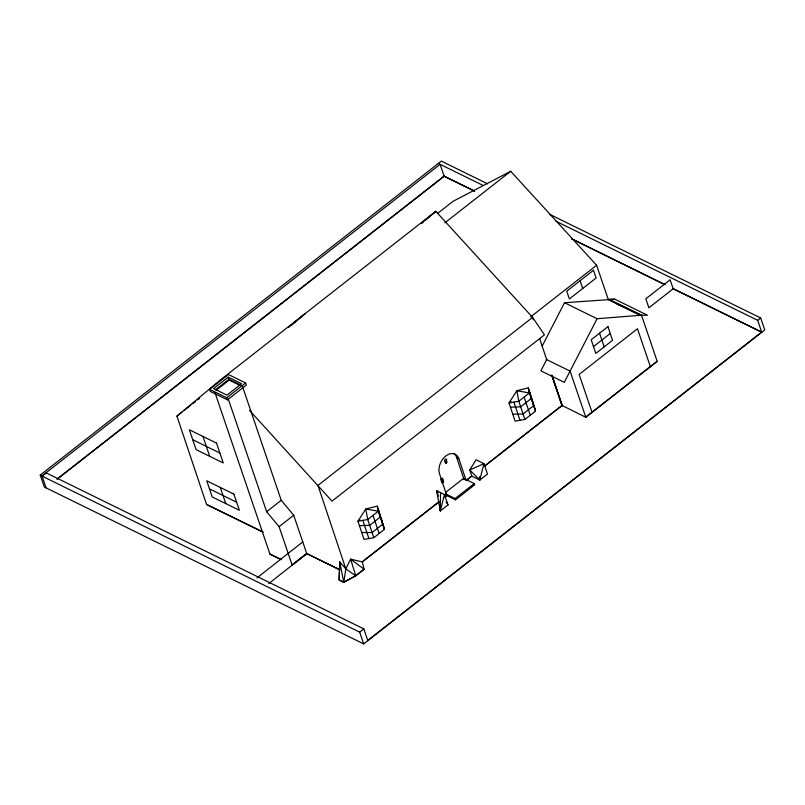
<?xml version="1.0" encoding="UTF-8"?>
<svg xmlns="http://www.w3.org/2000/svg" width="805" height="805" viewBox="0 0 805 805"><rect width="100%" height="100%" fill="white"/><g stroke="black" fill="none" stroke-linecap="round" stroke-linejoin="round"><path stroke-width="1.21" d="M242.547 386.642L281.237 500.297L293.694 515.26L306.775 553.669L339.619 569.799L339.72 561.779L345.828 568.883L355.8 575.857L364.091 569.377L362.31 561.699L438.926 501.726M444.461 494.542L440.305 510.964L436.572 490.668L444.461 494.542L448.003 504.936L440.305 510.964L440.516 492.6M479.83 476.389L479.79 480.062L471.891 476.188L469.778 469.979L476.047 459.766L483.946 463.64L487.478 474.034L479.79 480.062L469.778 469.979L483.946 463.64L479.79 480.062L479.347 477.677M292.104 564.889L306.705 553.458L339.549 569.598L339.157 580.093L343.795 582.367L355.8 575.857L350.608 559.153L362.381 561.91L438.997 501.938M343.795 582.367L345.828 568.883L350.608 559.153L364.021 569.165L355.73 575.645L343.725 582.156L339.086 579.882L339.72 561.779L343.725 582.156M442.348 479.589L441.925 478.673L441.19 479.891M542.117 346.2L564.526 302.73L614.869 299.219L647.451 315.228L641.484 315.208L617.123 303.988L617.717 303.525M484.56 466.004L561.96 405.418L585.809 417.302L657.212 361.405L641.484 315.208L597.089 318.72L564.285 382.335L540.88 370.843L546.676 359.614L539.632 338.502M291.651 325.039L305.035 313.688L288.673 327.283M421.478 223.478L423.39 221.858M425.302 220.228L435.817 211.313L532.588 317.401L544.452 334.84L332.002 501.143L249.59 410.439M262.279 531.813L206.543 504.433L176.919 416.115L221.204 379.316L435.817 211.313L421.377 223.307M256.936 577.96L302.771 541.916M268.739 583.585L306.775 553.669L292.175 565.1L279.104 526.681L266.646 511.728L228.358 399.25M549.654 214.321L760.675 317.975L764.75 329.939L363.679 643.899L44.325 487.025L40.25 475.061L441.321 161.101L487.589 183.832M40.25 475.061L42.021 475.926L440.104 164.321L444.169 176.285L474.628 191.248M57.095 479.015L444.098 176.074L474.558 191.037M57.165 479.227L444.169 176.285M209.521 389.298L228.409 374.516L245.626 382.969L246.34 385.072L227.453 399.854L210.236 391.401L209.521 389.298L226.738 397.761L227.453 399.854M176.919 416.115L181.85 412.261M183.822 410.711L190.725 405.307M192.697 403.768L195.655 401.443M197.628 399.904L199.61 398.354M228.197 377.143L213.597 388.574L226.95 395.134L241.55 383.703L228.197 377.143L229.194 380.081L240.323 385.545M437.357 213.617L453.094 201.29L510.712 171.284L596.616 265.258L608.338 299.681L640.891 315.671M215.287 389.912L228.912 379.246L241.148 385.253M216.545 389.982L229.194 380.081M444.813 222.874L510.712 171.284M226.738 397.761L245.626 382.969M266.646 511.728L281.237 500.297M530.716 316.838L596.616 265.258M279.104 526.681L293.694 515.26M359.885 519.718L357.953 521.227L364.021 539.42L373.802 537.71L384.408 529.408L377.253 506.124L365.762 509.002L357.953 521.227L367.734 519.517L378.34 511.215L377.253 506.124M510.964 401.454L509.032 402.973L515.099 421.156L524.88 419.445L535.486 411.144L528.332 387.859L516.84 390.737L509.032 402.973L518.812 401.252L529.418 392.951L528.332 387.859M593.486 346.593L610.26 333.471M673.181 288.784L648.88 307.812L645.811 298.806L670.122 279.778L673.181 288.784L761.751 332.294L757.676 320.33L556.094 221.305M442.136 483.252L443.716 482.024L442.388 478.049L440.808 479.287L441.804 482.265M445.427 492.559L463.62 478.321L474.266 483.553L474.698 484.811L455.55 499.804L445.97 495.095M444.823 497.108L446.785 495.578L444.893 497.319M466.115 480.444L471.821 475.976L467.142 479.911M484.63 466.216L562.031 405.629L551.797 374.949M445.537 493.837L455.117 498.547L474.266 483.553M585.738 417.101L657.142 361.193M757.676 320.33L760.675 317.975M363.82 628.896L46.237 472.897L42.091 476.137L359.674 632.146L363.82 628.896L367.815 640.659M367.744 640.448L761.681 332.083L673.111 288.572M510.451 407.209L520.664 406.817L531.27 398.515L529.75 392.095M359.422 525.625L369.676 525.353L380.282 517.052L378.722 510.511M512.775 414.183L523.059 413.991L533.665 405.69L532.075 399.069M614.869 299.219L608.932 299.219L641.484 315.208M361.717 532.518L372.081 532.548L382.687 524.236L381.027 517.414M617.123 303.988L626.934 308.063M438.323 163.455L482.889 185.341M571.58 238.693L665.212 284.698M571.651 238.904L664.155 284.346M564.526 302.73L597.089 318.72M546.303 359.433L570.081 371.105L585.809 417.302M192.747 439.701L219.886 453.044M209.481 488.866L236.62 502.199M263.326 532.155L206.543 504.433M269.906 553.981L281.005 559.435M281.076 559.646L269.977 554.192L215.005 392.699M453.718 453.527A13.464 9.278 -63.4 0 1 456.727 457.632L458.86 458.699L466.186 480.655M438.312 492.127L436.572 490.668L438.443 496.162M446.141 501.978L448.003 504.936M650.4 366.748L637.469 328.752L579.137 374.416L592.067 412.401M599.554 333.21L604.193 346.854M580.103 280.734L582.74 288.472M552.29 376.116L562.403 405.811M551.928 375.935L562.031 405.629M524.115 397.107L530.334 415.37M463.62 478.321L464.052 479.579L456.727 457.632M455.117 498.547L455.55 499.804M359.674 632.146L363.679 643.899M202.941 436.451L209.692 456.294M220.298 487.458L225.803 503.618M42.021 475.926L46.096 487.89M533.373 319.746L532.588 317.401L317.965 485.405L345.828 568.883M528.875 390.405L534.943 408.598M535.486 411.144L529.418 392.951L516.84 390.737L518.812 401.252L524.88 419.445M513.922 402.108L519.99 420.301M446.856 495.779L439.53 473.833A13.464 9.278 -63.4 0 1 445.779 456.022A13.464 9.278 -63.4 0 1 458.86 458.699M377.797 508.669L383.864 526.852M384.408 529.408L378.34 511.215L365.762 509.002L367.734 519.517L373.802 537.71M373.037 515.371L379.105 533.554M362.844 520.372L368.911 538.565M440.224 508.649L440.305 510.964M441.714 479.78C442.74 482.155 443.344 477.073 441.714 479.78M445.497 462.161C446.413 464.626 447.218 459.524 445.497 462.161M593.466 270.269L566.74 291.189L569.377 298.937L596.103 278.017L593.466 270.269M607.936 326.649L591.172 339.77L595.811 353.415L612.585 340.294L607.936 326.649M216.515 443.112L189.366 429.779L196.118 449.633L223.267 462.966L216.515 443.112M233.873 494.119L206.724 480.786L212.228 496.947L239.377 510.279L233.873 494.119M445.799 461.476A1.379 0.946 -63.4 0 0 446.362 459.232A1.379 0.946 -63.4 0 0 444.591 460.319A1.379 0.946 -63.4 0 0 445.799 461.476M446.383 462.966A1.097 0.755 -63.4 0 0 446.654 461.174A1.097 0.755 -63.4 0 0 445.286 462.251A1.097 0.755 -63.4 0 0 446.383 462.966"/></g></svg>
